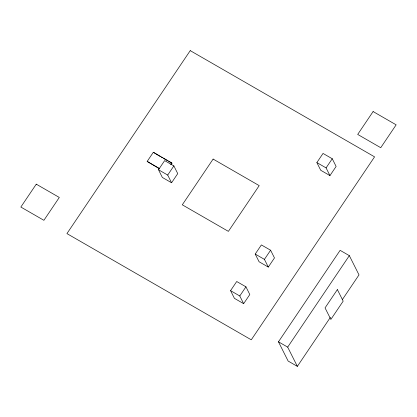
<?xml version="1.0" encoding="UTF-8"?>
<svg xmlns="http://www.w3.org/2000/svg" width="417" height="417" viewBox="0 0 417 417"><rect width="100%" height="100%" fill="white"/><g stroke="black" fill="none" stroke-linecap="round" stroke-linejoin="round"><path stroke-width="0.63" d="M159.648 168.89L147.165 161.421L153.331 152.273L171.768 162.896L171.96 163.282L171.236 164.355M158.481 169.75L164.647 160.602L173.863 165.914L177.736 173.613L171.569 182.761L162.354 177.449L158.481 169.75L167.702 175.062L171.569 182.761M170.678 164.512L171.768 162.896M167.702 175.062L173.863 165.914M230.554 290.659L236.72 281.511L245.936 286.823L249.809 294.517L243.643 303.665L234.427 298.353L230.554 290.659L239.775 295.971L243.643 303.665M255.214 254.068L261.381 244.92L270.597 250.226L274.469 257.925L268.303 267.073L259.087 261.761L255.214 254.068L264.43 259.374L268.303 267.073M316.863 162.583L323.029 153.435L332.245 158.747L336.118 166.44L329.951 175.593L320.736 170.282L316.863 162.583L326.084 167.895L329.951 175.593M239.775 295.971L245.936 286.823M264.43 259.374L270.597 250.226M326.084 167.895L332.245 158.747M330.358 317.4L297.357 366.366L288.142 361.059L278.462 341.815L340.116 250.336L349.331 255.647L359.006 274.886L342.326 299.641M297.357 366.366L287.683 347.126L349.331 255.647M160.227 156.521L153.331 152.273M161.348 157.167L162.463 157.808M163.579 158.455L167.488 160.707M168.609 161.348L171.96 163.282M147.165 161.421L159.456 168.504M278.462 341.815L287.683 347.126M36.263 184.173L20.85 207.04L43.894 220.317L59.303 197.45L36.263 184.173M190.235 50.634L66.934 233.598L251.274 339.813L374.57 156.849L190.235 50.634M213.123 159.075L182.297 204.815L228.386 231.372L259.207 185.628L213.123 159.075M373.106 111.553L357.697 134.425L380.737 147.701L396.15 124.829L373.106 111.553M337.379 289.591L325.052 307.892L330.858 319.432L343.186 301.137L337.379 289.591"/></g></svg>
